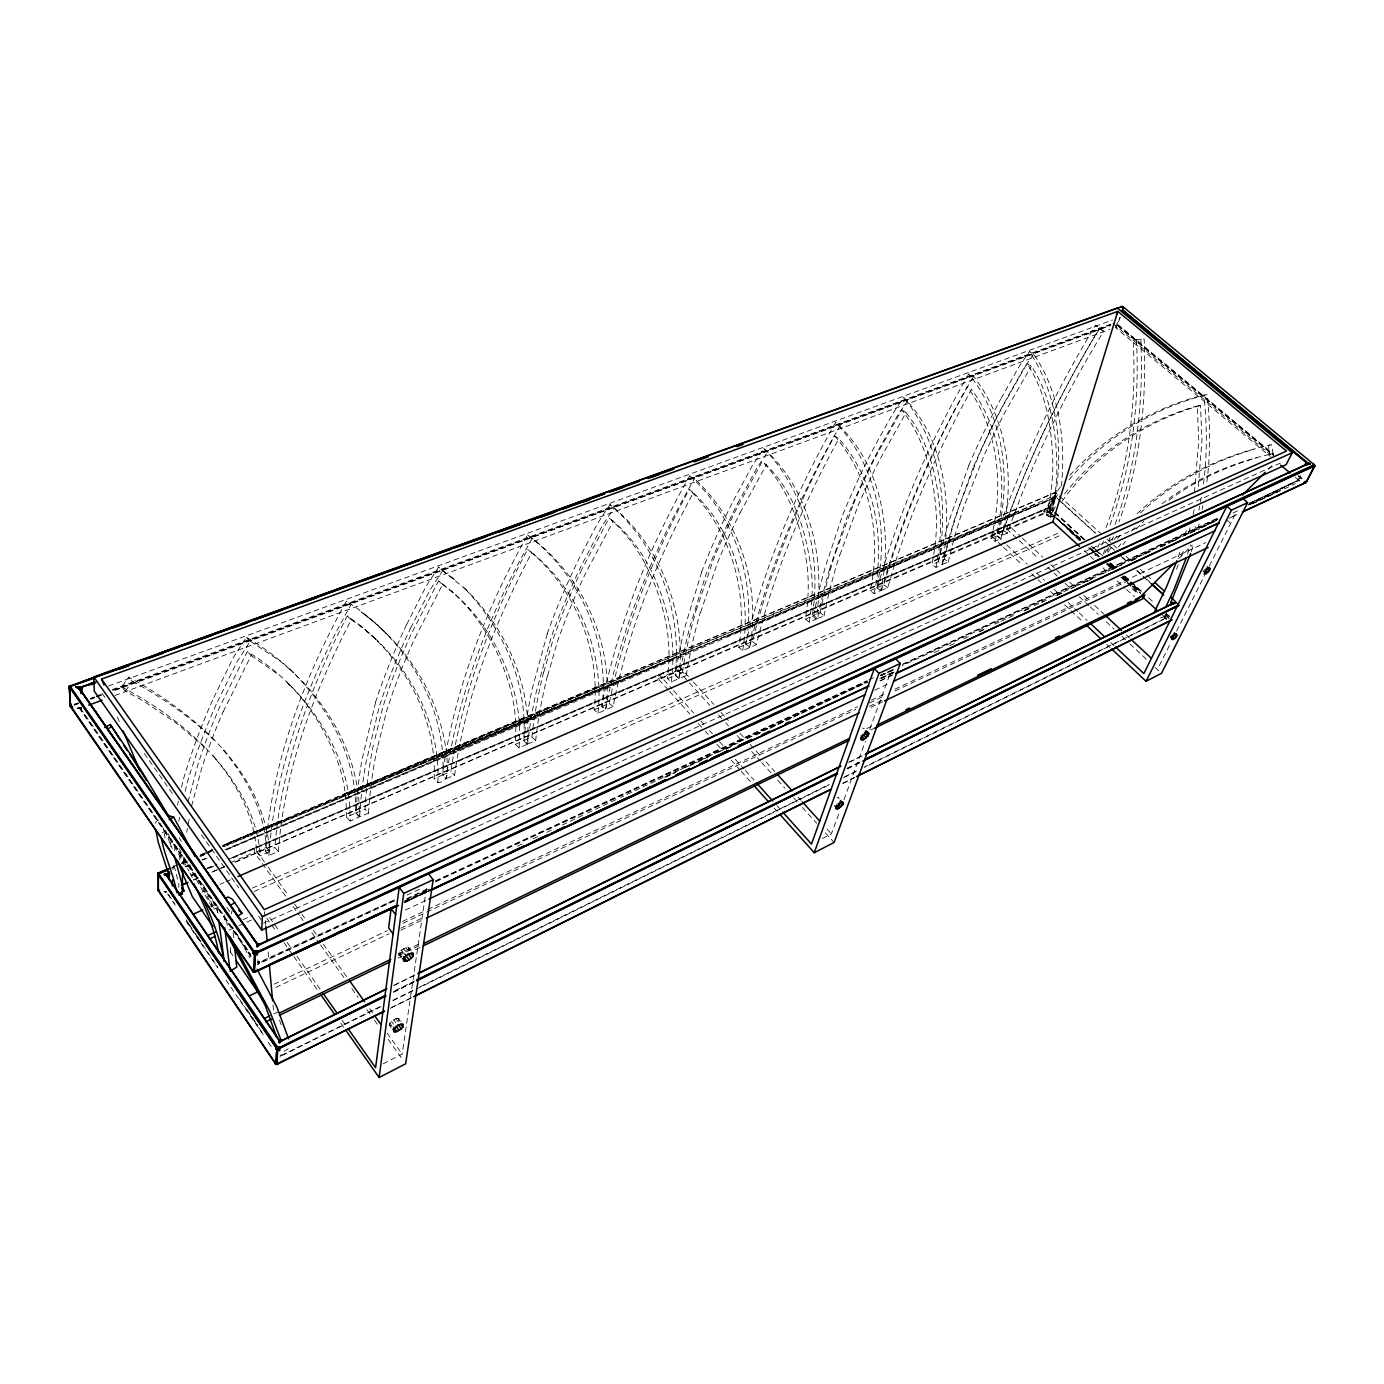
<?xml version="1.0" encoding="UTF-8"?>
<svg xmlns="http://www.w3.org/2000/svg" width="1384" height="1384" viewBox="0 0 1384 1384"><rect width="100%" height="100%" fill="white"/><g stroke="black" fill="none" stroke-linecap="round" stroke-linejoin="round"><path stroke-width="0.75" stroke-dasharray="5 3.75" d="M235.626 861.955L1049.003 510.817L1054.971 516.422M375.41 623.129L361.189 611.97C393.402 635.688 419.577 667.763 434.282 705.113C441.081 723.815 446.513 743.139 447.205 763.155C447.015 771.58 449.765 781.908 437.863 782.531L434.161 778.794C437.136 714.144 399.872 651.829 347.246 615.984C309.912 688.281 281.333 765.888 274.81 847.527L278.409 851.575L268.894 855.399L265.313 851.333C271.697 762.774 303.719 678.368 346.346 601.158C404.457 637.938 446.617 704.767 442.863 774.763L446.599 778.465L454.609 775.282C465.266 696.723 494.953 622.454 531.767 552.666L527.633 549.292C490.87 618.994 462.118 693.28 450.855 771.597L454.609 775.282M527.408 744.09L523.602 740.561C528.29 683.765 502.928 627.558 463.675 587.473C505.817 627.16 532.148 685.668 527.408 744.09L519.138 747.948L515.332 744.384L515.817 729.16A275.658 182.601 -40.3 0 0 509.641 686.153C497.617 644.909 473.882 606.14 438.486 580.986L411.169 634.114A485.092 284.758 -51.9 0 0 388.973 688.557L382.953 706.688L374.164 741.98M437.863 782.531C440.579 727.378 413.418 673.385 373.178 636.675M519.138 747.948L519.64 732.707A276.229 182.446 -40.4 0 0 513.533 689.682C502.582 651.414 481.373 615.88 450.561 590.328M1050.456 506.976C1049.902 510.782 1046.442 506.613 1049.574 506.544C1052.411 507.841 1047.307 510.212 1049.574 506.544C1058.483 490.697 1055.75 492.963 1055.023 493.327M285.571 896.088L254.31 852.406L254.518 848.132L267.025 865.588M1050.162 506.786C1043.882 515.436 1061.147 487.099 1054.141 493.344M394.475 899.859L257.701 962.953L258.237 957.244M81.327 708.4L77.296 708.176L81.448 708.625M547.199 633.82A474.401 264.673 -54.2 0 1 578.823 559.136L597.923 522.875L609.963 504.572C661.327 544.933 686.897 614.185 678.887 678.489L671.413 681.983L667.521 678.731L668.766 663.922A256.594 166.426 -45.4 0 0 665.704 621.883C657.59 582.802 639.823 544.379 609.116 517.962L582.266 568.616M1061.493 486.147C1065.663 440.942 1059.867 392.208 1033.64 354.01L1029.333 351.501L1018.607 367.383L1000.701 399.18M671.413 681.983L672.676 667.157A257.113 166.218 -45.5 0 0 669.683 625.118C661.31 584.429 642.487 543.998 609.116 517.962M678.887 678.489L674.994 675.236C682.727 612.558 658.334 545.642 609.963 504.572M1166.799 613.302L1164.653 617.61L1167.421 618.959L1164.498 618.596L1164.307 616.018L1164.809 618.769L864.879 767.168M594.151 709.802L609.254 703.297C624.132 628.198 653.04 556.87 689.111 489.573L693.332 492.669C657.175 560.036 627.506 631.312 613.112 706.653L597.974 713.21L594.151 709.802C601.037 649.736 574.447 587.283 527.633 549.292M597.974 713.21C604.687 653.369 578.858 590.293 531.767 552.666M839.033 799L838.496 797.288L837.216 797.443M1203.44 484.019C1207.419 454.54 1207.09 424.628 1203.838 395.097L1207.073 394.613C1210.325 424.092 1210.637 453.935 1206.658 483.362M268.894 855.399C275.018 766.511 307.577 681.707 351.017 604.618L346.346 601.158M278.409 851.575C284.187 769.694 313.805 692.069 351.225 619.703L347.246 615.984M1165.259 618.89L1164.307 616.018L1164.325 618.371M1164.913 616.797L1164.29 618.077M1194.427 492.341L1198.752 440.787L1197.246 405.979L1200.499 405.477L1201.987 440.216L1198.198 487.445M733.52 500.506L752.187 465.854L763.76 448.433C810.159 490.04 825.816 558.911 816.179 619.029L809.363 622.229L805.419 619.236L807.304 604.808A241.75 151.15 -49.5 0 0 806.786 563.772C801.699 526.56 788.863 488.863 762.307 461.391L735.959 509.779A444.887 235.626 -55.9 0 0 713.365 559.724L696.55 609.202M809.363 622.229L811.266 607.801A242.2 150.942 -49.6 0 0 810.834 566.748C805.263 528.359 792.617 487.376 762.307 461.391M805.419 619.236L812.218 616.036C821.871 557.06 806.024 491.839 763.76 448.433M257.614 964.925C261.749 960.617 257.078 961.292 258.773 963.281L394.007 900.551M383.178 1063.829L402.156 1054.089L426.687 886.521M1056.286 515.038L1050.577 517.737L1046.581 515.159L1052.29 512.478C1064.486 458.882 1060.542 398.142 1029.333 351.501M738.797 647.418L752.515 641.501C770.179 569.464 799.104 500.87 834.5 435.822L838.791 438.659C803.291 503.776 773.691 572.319 756.442 644.598L742.689 650.549L738.797 647.418C748.398 591.124 730.579 529.536 689.111 489.573M259.119 961.274L257.874 964.216L395.184 900.517M742.689 650.549C752.117 594.445 735.094 532.321 693.332 492.669M1164.826 617.022L1164.498 618.596L864.135 767.168M379.7 1006.825L280.416 1055.906L280.831 1054.591L280.052 1057.03M813.688 615.413A414.283 208.863 -57.4 0 1 825.435 566.592L842.389 515.817A438.659 219.606 -57.2 0 1 874.204 447.118L892.559 413.972L903.683 397.364C945.393 439.956 952.971 507.738 942.21 564.447L935.982 567.371L932.003 564.603L934.408 550.59A229.675 137.016 -52.7 0 0 936.034 510.54C933.335 474.971 924.529 438.209 901.745 409.889L875.968 456.184M935.982 567.371L938.421 553.341M1200.43 502.236L1201.52 496.181M188.207 824.224L189.366 818.134M1164.792 616.555L1166.781 618.994M177.567 805.09L178.328 801.146M178.882 821.075L179.643 817.148M840.434 425.165C800.108 494.607 768.137 569.118 749.523 647.331L745.595 644.235C764.297 566.281 795.938 492.012 835.642 422.518C881.262 462.792 893.493 532.805 880.674 590.57L874.134 593.632L870.207 590.743C881.746 537.528 871.003 477.428 834.5 435.822M1198.907 510.194L1199.703 506.284M874.134 593.632C885.5 540.573 875.57 480.023 838.791 438.659M1202.125 509.502L1202.921 505.592M870.207 590.743L876.712 587.698C889.497 530.556 876.816 465.664 835.642 422.518M1046.581 515.159L1049.401 501.527A219.71 124.422 -55 0 0 1052.791 462.464C1051.996 428.262 1046.408 392.572 1026.997 363.629L1001.774 408.02A414.11 196.563 -58.1 0 0 979.301 454.108L961.413 500.108M1050.577 517.737L1053.432 504.087A220.073 124.197 -54.9 0 0 1056.874 465.007C1056.182 430.805 1050.698 395.115 1031.288 366.137L1026.997 363.629M1164.584 616.295L1166.055 618.51M1193.129 514.554L1194.496 508.43M188.034 801.803L197.964 764.435A511.111 313.476 -48.8 0 1 219.485 707.466L247.286 651.604C289.152 676.707 322.195 716.012 339.858 761.511A301.435 199.071 -34.6 0 1 349.771 805.453L350.238 821.11L359.407 816.837C360.618 741.513 309.462 673.922 246.421 637.245L233.325 657.625L213.759 697.64M191.649 805.972L201.631 768.553A511.751 312.87 -48.8 0 1 223.239 711.497M224.796 914.928L224.035 922.557M377.936 745.768L386.776 710.442L392.9 692.277A485.646 284.152 -51.9 0 1 415.027 637.764M181.529 787.236L183.415 779.279A523.221 320.707 -48.9 0 1 213.69 697.64M165.942 892.265L164.125 891.486L166.045 892.438L164.125 891.486L166.495 891.313M185.145 791.406L187.048 783.431A523.74 320.067 -48.9 0 1 217.444 701.671M877.508 587.352C898.579 512.616 930.031 441.15 968.783 373.922L973.54 376.362C1008.953 421.514 1015.631 484.141 1001.03 538.462L995.044 541.282L991.082 538.601C1004.092 487.929 999.04 429.68 967.174 386.759C932.487 449.679 903.614 515.748 883.788 584.878L877.508 587.352L881.487 590.224L887.767 587.733C907.229 518.377 936.691 452.36 971.499 389.371L967.174 386.759M995.044 541.282C1007.881 490.732 1003.608 432.102 971.499 389.371M668.161 689.889L658.127 678.714L659.165 674.596L672.105 688.99M991.082 538.601L997.051 535.798C1011.306 481.511 1005.009 418.591 968.783 373.922M231.266 913.924L232.114 910.568M1194.184 531.525L1196.157 523.879M658.127 678.714L677.935 670.202L678.99 666.085L692.052 680.478M1197.887 528.878L1199.357 523.152M1185.067 535.366L1187.126 527.442M1188.804 532.65L1190.344 526.716M543.808 672.105L553.496 638.111L559.863 620.707A463.432 258.825 -54.2 0 1 582.18 568.616M547.718 675.565L557.458 641.536L563.842 624.115A463.917 258.237 -54.2 0 1 586.245 571.938L613.268 521.197M375.548 702.466L362.124 759.159A469.453 278.132 -52 0 0 356.017 812.858L359.65 816.75L368.75 813.083L365.065 809.225A458.312 271.697 -52 0 1 373.991 742.014M1048.691 506.561C1049.574 514.329 1052.428 490.42 1056.355 493.5M700.546 612.368L717.518 562.821A445.319 235.055 -55.9 0 1 740.042 512.807M829.414 569.551L846.506 518.706A438.936 219.018 -57.2 0 1 878.408 449.904M547.268 633.803L532.321 688.419A448.295 252.407 -54.4 0 0 523.896 740.423M881.487 590.224C902.506 515.229 934.235 443.537 973.54 376.362M1187.489 554.171L1190.517 544.812M1191.295 551.507L1193.735 544.05M835.936 551.784L853.461 504.105M839.984 554.707L857.578 506.976M1178.303 556.922L1180.258 551.074M1181.521 556.143L1184.133 548.341M701.671 572.076L685.547 624.738A430.216 229.433 -56.1 0 0 675.306 675.115L679.146 678.368L686.516 675.444L682.623 672.209L675.254 675.132M1106.041 527.615C1128.669 468.034 1136.731 403.626 1133.15 340.17L1144.136 338.89C1146.731 400.685 1140.433 463.502 1118.947 521.82M1109.951 525.072C1132.268 466.166 1139.707 402.467 1136.454 339.807L1133.15 340.17M1115.02 524.415C1136.956 465.422 1143.495 401.827 1140.831 339.253L1144.136 338.89M965.478 502.807L983.522 456.755A414.439 196.026 -58.1 0 1 1005.909 410.581L1031.288 366.137M1048.986 506.509L1049.055 508.949M1162.508 615.205L1167.11 619.046M822.356 838.514L831.386 833.877L839.517 811.733M843.946 799.658L865.346 741.27M869.775 729.195L891.175 670.808M997.639 532.805C1022.326 460.111 1055.802 390.79 1095.557 325.153L1103.723 331.278C1064.279 394.786 1032.066 462.585 1007.448 533.169L1001.618 535.452L997.639 532.805L1003.452 530.522C1027.776 459.938 1060.334 392.45 1099.432 328.873L1095.557 325.153M1176.538 569.274L1178.666 563.634M1001.618 535.452C1026.409 462.654 1060.196 393.35 1099.865 327.558M968.938 465.232L951.275 514.294A400.236 190.819 -58.3 0 0 938.421 561.593M973.073 467.896L955.341 517.01A400.858 190.404 -58.3 0 0 942.418 564.361L938.231 561.679L932.003 564.603M1001.981 545.85L991.013 535.539L992.553 531.612L1005.165 543.445M991.013 535.539L1006.601 528.844L1008.158 524.934L1020.752 536.663M1115.642 327.039L1119.985 317.23M1120.279 317.351L1115.954 327.939L1270.408 456.512M1060.473 501.216L1055.681 496.891L1049.28 512.167L1048.345 511.665L1054.937 497.704L1056.182 499.018L1055.542 495.541M1048.639 511.89L1049.591 512.236L1055.784 497.392M401.343 958.005L398.834 953.801L401.204 950.133L407.796 946.967L411.273 950.427M1108.636 541.023L1110.141 537.39M1111.906 540.296L1113.411 536.663M408.661 950.462L409.076 947.469M390.79 1026.253L389.215 1024.731L389.907 1023.105L395.841 1018.52L399.042 1018.52L401.135 1021.427M1097.841 547.389L1099.432 543.635M1101.906 544.777L1103.498 541.023M398.661 1021.271L399.042 1018.52M1103.065 554.171L1106.37 546.472M1107.148 551.489L1108.809 547.649M223.326 711.497L251.127 655.532L247.286 651.604M1116.559 327.333L1117.009 328.094M1299.836 481.026C1296.22 476.356 1298.538 483.293 1299.887 476.269M217.53 701.671L237.166 661.569L250.279 641.155L246.421 637.245M415.113 637.764L442.517 584.532L438.486 580.986M1116.871 327.524L1115.746 327.558M406.706 624.461L426.03 586.401L438.572 567.111L467.706 590.985M410.667 628.111L430.043 589.982L442.62 570.658L438.572 567.111M1159.308 665.652L1170.847 642.643M1176.625 631.121L1204.53 575.502M1209.356 565.918L1236.379 512.028M1054.435 493.292L1056.027 493.085L1054.141 492.963M1055.611 493.569L1054.521 492.773L223.793 845.019M582.993 562.475L602.075 526.128L614.133 507.79M740.111 512.807L766.546 464.349M737.689 503.551L756.408 468.83L767.999 451.392M1298.106 480.213L1300.856 474.971M878.494 449.921L896.832 416.705L907.99 400.08M155.164 823.411L156.305 821.352L161.841 818.203M527.581 534.985C579.567 574.118 609.946 641.294 602.023 706.151L605.863 709.525C614.34 642.903 581.851 573.789 527.581 534.985C485.749 609.375 454.09 690.166 442.361 774.988L434.161 778.794M532.304 538.134C489.936 612.506 457.55 693.488 446.098 778.69L442.361 774.988L450.855 771.597M689.716 475.785C649.044 547.701 617.229 624.997 601.607 706.324L605.465 709.698C620.966 628.077 653.162 550.486 694.491 478.674L689.716 475.785C736.115 517.062 756.719 583.494 745.941 644.079L749.851 647.193C761.027 586.557 740.025 520.592 694.491 478.674M1055.681 496.891L726.306 635.983L227.512 849.015M224.865 849.707L1038.017 503.171M223.966 846.731L675.513 657.521L222.392 845.918L599.445 686.827M901.745 409.889L906.018 412.605L880.155 458.969A428.902 214.278 -57.2 0 0 857.509 506.976M530.902 718.607L222.962 846.645M1104.778 553.064L1107.927 547.891M1108.03 552.303L1111.196 547.13M1060.317 486.891L1043.83 511.371L1049.28 516.699L1055.421 506.786M1043.83 511.371L1047.134 510.713L1058.622 493.154M1033.64 354.01L1022.897 369.909L1004.94 401.758A424.127 200.334 -58.1 0 0 972.987 467.896M1062.082 501.267C1095.298 454.627 1145.589 420.995 1200.499 405.477M204.901 747.533L177.014 723.572L143.59 701.117L125.269 691.083L121.584 686.914L128.729 677.157C194.936 713.227 263.323 771.286 269.828 851.471L260.175 855.935L256.594 851.852C254.587 815.799 236.214 782.738 213.015 755.889C238.048 783.482 258.081 818.013 260.175 855.935M125.269 691.083L132.449 681.326L128.729 677.157M1114.31 539.379L1116.853 535.971M1117.563 538.635L1120.123 535.245M1118.41 547.13L1120.919 543.808M1122.926 544.725L1125.417 541.421M1053.985 493.171L1055.542 492.825M1064.59 493.863C1098.014 451.495 1145.364 420.546 1197.246 405.979M1069.105 479.66C1104.674 437.811 1153.806 407.847 1207.073 394.613M1069.901 475.3C1105.418 436.202 1152.509 407.744 1203.838 395.097M1131.455 531.179L1135.987 526.612M1136.212 528.93L1143.772 521.318M1109.553 563.963L1112.788 566.731L1109.795 564.067M1178.632 558.703L1192.299 545.054M1268.28 469.28L1272.848 464.73M1137.146 513.706C1174.237 478.501 1221.778 455.423 1271.567 444.679L1273.159 453.606C1232.158 462.464 1192.558 479.539 1159.533 505.627M1140.399 513.014C1172.3 482.808 1211.951 461.46 1254.025 449.281M162.274 832.476L166.322 830.954M1048.761 511.89L1052.411 514.969M1168.909 500.178C1195.24 480.888 1225.203 466.962 1256.482 457.862M1054.227 498.084L725.752 636.934L1055.265 497.721M284.031 1051.408L290.83 1047.117M1164.653 617.61L1166.383 619.011M78.698 708.729L81.362 707.743L79.39 708.591M78.127 708.694L81.396 707.899M81.569 707.622L77.902 707.985M391.932 1007.275L411.273 997.674M842.752 783.309L854.361 777.548M390.184 1008.348L411.636 997.778M842.994 783.361L854.793 777.583M381.136 1006.549L280.104 1056.494M392.745 1000.805L414.024 990.269M415.961 989.301L828.116 785.368M843.6 777.704L857.146 771.009M393.264 1000.113L412.64 990.529M420.39 986.688L829.258 784.434M844.759 776.753L856.385 771.009M395.236 990.563L414.612 981.014M847.06 768.224L860.623 761.546M393.454 991.896L414.785 981.412M847.181 768.553L860.761 761.875M393.558 992.276L414.889 981.775M847.268 768.881L860.831 762.203M394.682 984.889L416.03 974.44M848.755 762.29L862.336 755.629M393.627 985.685L417.414 973.834M849.741 762.048L863.235 755.266M1293.158 482.514L1249.51 503.413M398.004 958.039L401.896 956.154M415.511 949.597L421.341 946.777M870.709 730.008L874.601 728.14M273.721 1013.953L277.613 1012.085M398.177 954.078L419.577 943.784M866.817 728.589L874.601 724.835M398.471 955.652L419.871 945.341M1249.96 503.049L1298.901 480.352L1248.818 504.33M1298.14 480.161L1249.389 503.43M405.425 901.209L428.815 890.12M726.981 748.744L734.783 745.042M756.218 734.887L762.065 732.101M769.85 728.417L867.301 682.208M880.933 675.738L894.583 669.268L881.124 675.548M406.55 898.752L429.922 887.68M517.529 846.195L523.36 843.427M533.099 838.825L538.947 836.057M546.732 832.372L552.562 829.604M562.302 825.002L585.657 813.93M587.612 813.014L618.648 798.395M407.173 899.098L428.625 888.926M664.631 777.133L682.191 768.812M684.128 767.895L721.185 750.336L620.568 797.478M404.439 901.036L429.784 889.03M665.669 777.22L675.409 772.601M689.059 766.13L708.556 756.892M718.296 752.273L737.793 743.035M747.533 738.416L867.682 681.828M274.084 984.162L387.312 930.688M402.934 923.318L855.814 709.438M869.481 702.986L883.148 696.533M894.86 690.997L1129.102 580.38M275.866 987.38L389.129 933.75M400.841 928.197L424.282 917.108M869.533 706.29L883.2 699.82M400.876 930.221L424.282 919.114M870.847 707.397L882.542 701.844M723.036 749.401L867.197 681.672M880.587 675.375L893.995 669.077L880.293 675.427M429.888 890.31L404.595 902.16M879.688 678.437L895.327 671.067M934.442 652.643L940.307 649.874M963.783 638.82L969.648 636.069M979.422 631.45L985.287 628.699M995.079 624.08L998.989 622.246M1000.943 621.329L1006.808 618.562M1008.763 617.645L1014.628 614.877M1024.402 610.275L1032.222 606.59M1034.177 605.673L1043.969 601.054M1055.698 595.535L1073.292 587.248M1075.247 586.314L1104.588 572.509M1112.407 568.824L1218.006 519.069L902.42 665.635M881.539 677.883L895.206 671.448M949.891 645.688L955.756 642.937M979.18 631.9L985.045 629.132M1024.108 610.742L1029.956 607.974M1041.685 602.455L1047.532 599.687M1057.307 595.103L1063.154 592.335M1070.974 588.65L1080.731 584.048M1082.686 583.131L1092.46 578.529M1102.218 573.928L1106.127 572.094M1108.082 571.177L1121.749 564.741M1131.506 560.139L1151.038 550.936M1160.795 546.334L1217.436 519.657M1248.679 504.935L1280.148 490.472L1248.87 505.195M881.418 678.246L895.102 671.811M1024.108 611.053L1029.956 608.285M1057.324 595.397L1063.189 592.646M1086.648 581.591L1092.512 578.841M1112.061 569.637L1121.819 565.035M1131.593 560.433L1137.458 557.666M1145.277 553.981L1151.142 551.213M1160.916 546.611L1166.781 543.86M1174.601 540.175L1180.466 537.407M1182.42 536.49L1196.105 530.055M1203.924 526.37L1217.591 519.917M881.21 678.592L894.894 672.157M1131.351 560.866L1137.216 558.115M1160.657 547.078L1170.431 542.476M1172.386 541.559L1178.251 538.808M1189.981 533.29L1199.738 528.688M1201.693 527.771L1215.377 521.336M1232.971 513.049L1238.836 510.298M1252.503 503.845L1295.493 483.622M402.329 921.484L425.788 910.413M427.743 909.496L857.751 706.705M871.436 700.252L885.12 693.799M894.894 689.18L1205.689 542.614M405.374 910.066L426.895 899.981M874.74 690.183L888.424 683.765M250.971 956.448L79.096 707.864L81.12 707.881L78.507 707.881M667.521 678.731L674.994 675.236M723.123 749.419L817.442 705.062M429.576 890.518L404.457 902.23M405.028 902.264L412.709 898.683L404.855 902.316M404.405 902.627L429.87 890.76M880.449 680.79L892.282 675.202M1229.165 518.273L1237.002 514.623M515.332 744.384L523.602 740.561M406.913 895.085L422.57 887.819M436.254 881.47L866.609 681.776M404.803 902.247L428.279 891.313M880.016 680.824L894.202 674.146M1232.642 516.457L1236.552 514.623M350.238 821.11L346.571 817.217L355.74 812.979C357.262 757.844 328.181 706.428 289.671 668.853M435.649 880.76L867.024 680.72M868.979 679.821L874.861 677.087M902.316 664.355L1218.006 517.979M435.164 881.452L866.367 681.447M903.596 664.182L1217.193 518.706M1248.783 504.849L1254.544 502.184M256.594 851.852L266.23 847.406C264.327 810.436 245.798 776.407 222.184 748.727L225.886 752.809M263.531 923.18L1280.425 463.052M229.121 930.083L237.01 926.536M238.982 925.654L244.899 922.99M246.871 922.107L254.76 918.561M242.996 919.685L252.84 915.256M210.8 906.399L216.734 903.787M252.32 888.096L1059.21 532.65M1067.133 529.172L1071.078 527.425L1069.417 531.318L1080.039 541.023M214.658 908.925L218.603 907.177M254.137 891.486L1061.528 534.812M182.55 863.097L190.162 859.758M202.168 892.126L206.13 890.396M220.004 884.359L223.983 882.629M225.955 881.764L231.907 879.186M230.194 862.786L254.31 852.406M193.241 880.068L199.192 877.491M213.084 871.522L225.004 866.384M234.934 862.111L1048.916 511.682M193.968 879.895L199.919 877.335M211.821 872.214L223.724 867.076M191.096 875.103L195.058 873.39M206.96 868.287L216.89 864.031M232.754 857.232L1048.259 507.565L1053.449 510.938M191.2 875.466L195.179 873.771M207.081 868.65L216.994 864.394M228.481 859.291L1048.311 507.841L1053.016 511.371M191.355 875.847L195.334 874.134M209.226 868.183L217.15 864.775M233.031 857.959L1049.141 508.066M173.398 866.522L187.567 860.45M200.507 854.949L212.825 849.88M222.668 845.676L279.741 821.317L227.599 843.392M181.633 863.391L187.532 860.865M200.957 855.053L204.832 853.409M206.77 852.579L212.582 850.087M81.12 707.881L77.66 708.522M200.94 854.741L212.375 849.88M228.066 843.479L726.306 635.983M1015.769 512.772L344.616 793.949L1055.023 492.704M185.196 866.592L189.158 864.896M185.837 866.765L189.798 865.069M201.718 860L205.68 858.305M186.581 866.868L190.56 865.173M202.479 860.104L210.42 856.713M226.319 849.949L1049.851 499.883M281.298 1054.729L280.156 1055.525M344.616 793.949L1051.183 497.323M433.192 759.695L610.967 684.821L224.07 845.659M610.811 685.063L675.184 658.092M200.126 855.606L204.123 853.945M206.112 853.115L212.098 850.641M169.315 868.944L175.284 866.471M183.224 863.166L187.203 861.505M201.113 855.727L205.091 854.066M207.081 853.253L213.032 850.762M200.057 856.679L204.036 855.035M527.667 743.986L535.833 740.717L532.027 737.188L523.861 740.44L527.667 743.986A449.073 251.975 -54.4 0 1 536.265 691.896L551.23 637.228A474.764 264.033 -54.2 0 1 582.906 562.458M355.965 812.875L365.065 809.225M265.313 851.333L274.81 847.527M817.581 618.423L824.259 615.776L820.297 612.801L813.619 615.43L817.581 618.423A414.94 208.448 -57.4 0 1 829.483 569.533M259.656 961.465L257.96 961.88M259.465 961.984L257.857 962.382M942.348 564.378L948.438 561.99L944.442 559.24L938.369 561.627C949.147 505.61 940.238 442.62 903.683 397.364M74.2 704.785L78.248 703.297M90.41 698.833L94.475 697.346M96.499 696.619L104.613 693.644M114.751 689.924L1110.418 325.223M74.373 705.2L78.421 703.712M90.583 699.266L94.648 697.778M96.672 697.034L104.786 694.059M114.924 690.339L1110.522 325.517M114.976 695.477L1109.743 329.427M108.523 686.032L1112.459 320.067M112.173 689.63L1110.868 324.167M74.044 704.369L78.109 702.882M90.271 698.418L94.337 696.931M96.361 696.187L102.451 693.972M112.588 690.253L1110.349 324.911M1048.242 507.271L1050.456 507.79M1048.57 508.412L1049.608 508.655M1048.293 506.959L1050.612 507.513M1160.225 617.921L1163.442 617.022M1097.91 554.154L1094.658 554.898L1097.616 557.423M1049.28 516.699L1052.567 516.042M1273.159 453.606L1269.993 454.212L1268.401 445.267L1271.567 444.679M862.37 728.053L864.325 728.607M1049.591 512.236L1051.477 513.308L1049.003 511.18M166.288 891.417L164.125 891.486L165.994 891.659M80.134 708.158L81.327 708.158M80.964 708.124L79.874 708.106L250.954 955.566M175.249 905.205L166.789 892.732L167.689 892.645M165.907 891.798L164.125 891.486M399.163 955.046L400.46 955.531M1055.144 492.756L1056.234 493.396M1049.418 507.824L1053.224 511.146M1165.657 618.077L1164.307 616.018M1165.778 618.942L1164.93 617.333M121.584 686.914C157.153 705.529 190.265 729.576 216.7 759.989M1099.432 328.873L1103.723 331.278M132.449 681.326C161.841 697.467 190.006 716.289 213.897 739.99M250.279 641.155L280.554 661.362L293.529 672.728M1048.968 511.457L1050.162 512.218M251.127 655.532L278.738 674.838M1003.452 530.522L1007.448 533.169M997.051 535.798L1001.03 538.462M351.225 619.703L365.29 629.512L377.071 640.394L360.705 626.018L365.29 629.512M883.788 584.878L887.767 587.733M876.712 587.698L880.674 590.57M812.218 616.036L816.179 619.029M442.62 570.658L455.63 580.484L451.582 576.955M442.517 584.532L454.592 593.857M752.515 641.501L756.442 644.598M1167.369 614.444L1169.774 616.33M1117.424 324.202L1272.917 453.641M1118.186 325.327L1273.903 454.99M1298.746 475.681L1302.05 478.432M1117.961 325.569L1273.661 455.232M1298.521 475.923L1301.825 478.691M1117.736 325.776L1273.418 455.457M1298.261 476.148L1301.583 478.916M1112.909 323.423L1270.46 454.748M1295.199 477.169L1299.334 480.732M1226.155 519.536L1230.653 523.429M1056.58 517.806L1082.253 540.192M1056.892 518.464L1081.233 539.691M1108.844 563.738L1113.705 567.976M1123.445 576.471L1132.873 584.515M1056.546 518.36L1080.368 539.31M1090.021 547.718L1094.848 551.939M1109.328 564.551L1114.155 568.772M1122.216 575.779L1128.652 581.384M1135.088 587.006L1141.523 592.611M1059.435 521.076L1080.627 539.933M1090.402 548.445L1095.28 552.7M1108.307 564.067L1114.829 569.741M1122.978 576.851L1127.856 581.107M1134.378 586.781L1139.257 591.037M1089.467 548.029L1094.312 552.251M1095.92 553.669L1099.156 556.472M1107.235 563.53L1113.705 569.153M1123.41 577.612L1131.489 584.654M1133.098 586.072L1139.568 591.712M1095.938 554.067L1099.138 556.852M1107.148 563.824L1113.549 569.412M1123.151 577.785L1131.143 584.757M1132.752 586.159L1140.745 593.13M1113.082 569.412L1106.629 563.772L1112.667 569.187M1122.77 577.855L1130.849 584.896M1132.458 586.297L1140.537 593.338M1131.212 585.605L1121.697 577.249M1132.839 587.024L1139.343 592.698M1165.363 615.396L1170.241 619.651M609.254 703.297L613.112 706.653M1134.361 585.83L1140.295 591.054M1123.739 576.436L1128.323 580.709M1166.037 613.544L1169.221 616.364M1165.345 614.254L1171.677 619.894M1109.778 564.101L1112.753 566.748M1049.937 512.253L1054.608 516.422L1050.3 512.253M1053.535 516.007L1078.396 538.376M1092.685 551.264L1098.896 556.835M1134.188 586.003L1140.053 591.297M1059.366 496.008L1100.799 533.497M1107.062 539.206L1116.75 548.012M1126.126 556.472L1131.057 560.97M1140.433 569.429L1145.364 573.91M1146.8 575.19L1151.713 579.671M1062.064 502.669L1095.574 533.013M1105.159 541.68L1114.726 550.348M1122.701 557.579L1127.493 561.921M1137.06 570.589L1145.035 577.82M1146.644 579.256L1149.827 582.145M1058.95 500.264L1095.471 533.342M1108.169 544.846L1114.518 550.59M1120.867 556.351L1127.216 562.094M1136.748 570.727L1141.506 575.052M1143.098 576.488L1151.038 583.667M1067.6 528.567L1078.153 538.168M1055.023 512.374L1085.16 539.864M1093.101 547.095L1102.616 555.78M1110.539 563.011L1115.296 567.353M1124.811 576.038L1142.25 591.954M1148.599 597.75L1154.948 603.528M1054.816 512.582L1084.814 539.968M1095.886 550.053L1102.2 555.832M1110.089 563.029L1114.829 567.353M1124.31 576.004L1141.731 591.902M1054.608 512.807L1084.71 540.296M1091.059 546.074L1094.225 548.964M1095.817 550.417L1100.574 554.759M1110.072 563.426L1114.829 567.769M1124.344 576.453L1129.102 580.796M1135.434 586.574L1141.765 592.352M1080.593 540.348L1057.203 518.948M1088.585 547.718L1098.827 557.043M1106.698 564.222L1112.303 569.395M1120.85 577.163L1139.17 593.961M1132.025 588.563L1138.323 594.324M1084.208 550.711L1088.931 555.019M1090.488 556.454L1093.637 559.344M1103.048 567.959L1106.197 570.848M1117.182 580.917L1125.036 588.113M1126.611 589.549L1134.465 596.746M1068.033 528.93L1057.359 519.035M1022.326 538.116L1042.792 557.181M1050.664 564.516L1060.109 573.305M1069.555 582.093L1074.278 586.505M1083.724 595.293L1088.447 599.687M1094.744 605.552L1104.19 614.34M1126.247 634.875L1129.396 637.799M1006.601 528.844L1038.208 558.323M1047.688 567.181L1052.428 571.592M1054.003 573.08L1057.168 576.021M1065.074 583.391L1069.815 587.819M1079.295 596.66L1088.775 605.5M1090.367 606.988L1098.256 614.358M1106.162 621.727L1114.068 629.097M1121.974 636.467L1128.289 642.366M1129.88 643.837L1147.267 660.047M1155.156 667.434L1161.487 673.316M1006.739 544.933L1027.222 564.153M1036.685 573.028L1044.557 580.415M1054.02 589.29L1058.743 593.719M1068.206 602.594L1077.669 611.468M1079.243 612.956L1087.115 620.343M1110.764 642.522L1113.912 645.48M1003.538 547.32L1022.344 564.983M1031.737 573.824L1041.131 582.647M1050.525 591.487L1053.656 594.428M1064.625 604.739L1083.412 622.402M1106.906 644.494L1110.037 647.435M379.06 626.744L387.849 635.031M1047.134 510.713L1051.217 514.71M290.311 685.72L286.436 681.845C308.597 702.934 324.6 729.489 336.104 757.636M355.74 812.979L359.407 816.837M693.505 682.07L713.833 704.439M721.081 712.431L728.347 720.424M739.956 733.209L744.298 738.001M750.111 744.402L760.266 755.577M766.079 761.978L774.781 771.563M798.014 797.132L800.921 800.333M827.044 829.085L831.386 833.877M677.935 670.202L688.056 681.378M689.491 682.969L709.732 705.286M718.417 714.871L724.195 721.237M725.649 722.846L728.538 726.029M737.222 735.596L741.547 740.388M751.668 751.547L760.352 761.113M761.788 762.705L771.926 773.881M777.704 780.247L784.936 788.223M793.603 797.807L800.834 805.782M802.288 807.374L816.75 823.324M825.418 832.891L834.102 842.458M673.541 690.581L693.661 712.968M700.84 720.96L703.712 724.161M709.456 730.562L712.345 733.762M719.524 741.755L726.704 749.747M735.337 759.332L743.952 768.933M745.388 770.525L754.021 780.126M777.012 805.713L779.884 808.913M669.596 691.481L689.647 713.833M698.228 723.417L703.972 729.801M705.39 731.392L708.262 734.593M716.86 744.159L721.151 748.952M731.167 760.127L739.765 769.712M741.201 771.303L751.218 782.479M774.14 808.014L777.012 811.214M266.23 847.406L269.828 851.471M906.018 412.605C928.802 440.942 937.539 477.705 940.082 513.291A230.09 136.808 -52.7 0 1 938.439 553.341M407.796 946.967L409.993 949.926M405.772 947.313L407.969 950.272M403.419 948.438L405.616 951.414M401.204 950.133L403.401 953.109M399.561 952.036L401.758 955.012M398.834 953.801L401.031 956.759M397.796 1018.122L399.889 1021.029M395.841 1018.52L397.952 1021.427M393.592 1019.662L395.686 1022.568M391.464 1021.288L393.558 1024.195M389.907 1023.105L392.001 1026.011M389.215 1024.731L391.291 1027.655M268.271 867.336L288.287 895.258M294.55 903.977L300.795 912.713M302.058 914.461L304.549 917.955M313.32 930.169L318.32 937.141M323.32 944.13L347.09 977.294M369.615 1008.711L373.369 1013.953M387.139 1033.156L402.156 1054.089M293.079 906.572L299.325 915.308M300.587 917.056L303.079 920.55M311.832 932.781L319.341 943.265M320.586 945.013L344.357 978.211M351.847 988.695L358.11 997.414M366.864 1009.645L373.109 1018.382M374.372 1020.129L379.372 1027.118M388.125 1039.349L403.125 1060.317M269.62 917.592L279.585 931.709M287.076 942.314L292.059 949.372M297.041 956.448L320.742 990.01M341.935 1020.025L345.671 1025.336M266.645 917.938L276.541 931.968M283.945 942.487L292.612 954.77M293.84 956.517L318.562 991.584M340.81 1023.157L344.512 1028.416M102.035 693.332L107.001 700.408M144.265 753.45L172.844 794.122M201.424 834.777L238.688 887.819M258.566 916.121L262.285 921.415M226.959 907.35L231.889 914.443M80.272 708.089L250.919 954.752M230.073 951.586L233.74 956.915M189.435 924.685L194.279 931.813M195.49 933.594L199.123 938.94M247.373 1010.026L257.943 1025.596M186.027 919.703L190.871 926.83M198.12 937.522L202.964 944.649M168.606 894.687L174.626 903.544M187.843 923.007L217.876 967.26M239.501 999.127L263.531 1034.54M186.131 921.225L217.547 967.537M226.007 980.01L263.479 1035.215M268.306 1042.342L273.132 1049.453M236.18 932.833L249.829 957.763M211.804 906.952L182.186 854.239M213.655 908.146L190.386 866.315M179.141 848.617L181.166 852.406M175.37 845.209L188.951 870.968M170.197 838.185L184.401 865.121M179.315 837.787L181.269 841.489M244.864 945.48L250.435 956.292M189.937 872.889L192.895 878.632M203.465 884.947L214.26 909.115M212.634 900.534L218.551 914.201M117.346 716.964L119.837 722.95M164.782 830.625L172.273 848.582M279.499 1020.043L281.99 1027.084M174.159 865.952L178.086 881.193M165.111 837.908L163.26 828.116M168.537 833.687L171.114 846.697A494.953 306.66 -48.8 0 1 171.806 840.296M226.474 920.55L227.46 926.38M233.896 937.574L232.252 926.847M264.465 911.727L265.832 926.571M268.167 952.019L268.946 960.496M273.029 1005.026L273.807 1013.503M230.298 947.4L230.678 953.109M346.571 817.217L346.069 801.578A300.778 199.21 -34.5 0 0 336.122 757.619M217.547 907.973L217.617 912.506M183.224 864.221A484.123 299.134 -48.8 0 1 183.553 859.879M186.754 832.32A484.123 299.134 -48.8 0 1 187.376 828.307M178.83 887.525A483.189 299.498 -48.8 0 1 178.83 883.355M179.73 859.983A483.189 299.498 -48.8 0 1 180.058 855.641M173 869.654A495.904 306.262 -48.8 0 1 173.277 865.519M174.609 850.883A495.904 306.262 -48.8 0 1 175.093 846.645M368.577 813.169A459.125 271.333 -52 0 1 377.728 745.838M359.684 816.716A470.301 277.717 -52 0 1 365.93 762.965L379.372 706.221A497.012 290.605 -51.9 0 1 410.581 628.094M375.479 702.466A496.579 291.263 -51.9 0 1 406.637 624.461M535.643 740.803A438.399 246.248 -54.3 0 1 547.51 675.617M531.871 737.257A437.655 246.612 -54.4 0 1 543.635 672.157M686.326 675.53A420.701 223.862 -56.1 0 1 700.321 612.42M682.468 672.278A420.009 224.225 -56.1 0 1 696.377 609.237M679.198 678.35A430.926 229 -56.1 0 1 689.578 627.921L705.719 575.225A455.734 240.297 -55.9 0 1 737.603 503.534M701.601 572.094A455.423 240.92 -55.9 0 1 733.451 500.506M853.374 504.122A428.538 214.831 -57.2 0 1 875.882 456.166M824.051 615.88A405.097 203.794 -57.4 0 1 839.759 554.759M820.124 612.887A404.474 204.157 -57.4 0 1 835.746 551.835M948.213 562.094A391.343 186.2 -58.3 0 1 965.254 502.859M944.269 559.309A390.755 186.546 -58.3 0 1 961.223 500.16M968.869 465.232A423.885 200.888 -58.1 0 1 1000.632 399.163"/><path stroke-width="1.5" d="M275.883 1048.588L279.291 1049.66L278.132 1046.512L275.831 1048.916L279.291 1049.66L277.613 1046.788M257.061 943.767L260.625 944.165L258.272 944.528L257.061 946.916L258.22 945.445L256.697 943.3L258.133 944.753L256.801 946.431M256.438 954.545L255.729 950.687L253.099 953.438L257.061 954.303L255.729 950.687L253.48 953.905M1120.884 307.058L1123.376 307.386L1121.715 306.573L158.849 653.525M384.544 1011.237L276.091 1064.348L274.897 1062.86L278.34 1063.604L277.077 1064.469L275.381 1063.552L158.157 890.569L158.589 872.923M255.85 954.701L255.729 950.687L253.877 954.268M1314.592 466.391C1314.281 464.418 1314.454 466.875 1314.783 466.01M71.172 685.858L69.581 686.222L69.615 688.557L69.2 686.602L253.514 952.313L255.867 953.386L1314.316 466.079L1313.364 464.522L1314.748 465.439M253.237 972.018L252.269 970.288L253.912 972.295L255.729 950.687L254.362 954.112L253.445 972.087L255.556 971.724M257.355 954.908L257.58 950.704M261.68 930.1L262.406 916.537L93.766 676.914L1117.355 308.026L1292.275 452.724L1286.151 464.661L261.68 930.1L94.32 691.204L93.766 676.914M257.251 945.22C263.375 942.833 256.905 945.428 257.683 945.013L1308.451 463.536L1305.752 465.093L1305.527 463.381L1310.302 463.778L1305.527 463.381L1309.005 463.415L256.749 945.981M279.274 1050.594L279.551 1046.598M279.689 1050.733L279.966 1046.736M260.019 944.407L257.908 944.372M279.412 1041.495C285.415 1038.606 276.212 1042.913 280.07 1042.463C278.928 1038.709 280.969 1040.509 279.032 1042.636M843.323 803.654L842.804 801.942L839.828 802.945L835.659 808.619L837.614 809L842.458 805.194L843.323 803.654L840.469 800.558M868.823 733.33L866.851 732.793L863.339 735.025L860.779 739.61L862.751 740.146L867.751 736.236L868.823 733.33L866.574 730.977M158.572 889.497L158.278 890.76L159.541 890.448M253.912 972.295L397.018 905.949L391.118 908.631L388.644 927.937L393.073 933.906M1171.21 603.51L1174.324 603.13L1170.829 604.704L1171.262 602.472L1175.068 603.476L1171.002 603.251M428.538 873.788L433.14 879.792L405.633 1063.812L379.112 1077.513L403.747 893.389L399.18 887.317L375.583 1067.721L348.163 1028.866M277.302 1063.967C276.35 1064.971 275.606 1064.14 275.381 1063.552M277.803 1063.829L275.572 1063.604M276.16 1049.332L278.426 1046.961M276.506 1049.66L278.668 1047.394M278.236 1050.024L279.257 1048.968M159.454 873.148L158.018 873.477L158.035 875.553L157.724 873.408L167.983 868.806M386.395 989.041L279.118 1041.841L282.336 1040.405L279.447 1040.214M1171.279 604.289L1170.95 602.663M165.163 873.996L168.485 877.854L169.523 875.293L164.073 874.1L166.253 874.584L168.485 877.854L167.516 875.432L169.038 875.536M159.35 890.967C157.153 890.275 158.07 886.521 158.278 890.673M1314.471 466.616L1313.987 464.384M70.325 685.824L69.2 686.602L70.515 706.74L253.843 972.104L254.431 971.36M1242.434 511.89L1305.925 482.462L1314.592 466.598M70.549 706.446L71.57 707.535L72.297 706.463M81.898 688.799L76.276 686.948L80.826 690.356L76.276 686.948L80.22 688.488L81.189 691.17L80.151 689.094L76.276 686.948C82.21 686.377 82.884 688.35 81.31 693.315M70.273 700.494C69.165 703.902 73.127 710.355 70.273 704.958L69.304 686.222L506.907 528.688M70.74 706.982L71.397 704.906M72.401 707.12L70.619 706.342L71.259 704.093M71.397 706.618L72.435 707.293M237.858 876.591L1052.809 521.924L1117.822 311.365L1286.514 451.097L264.275 909.617L101.534 679.077L1117.822 311.365L1116.404 314.808M1177.005 635.394L1176.192 633.612C1168.044 637.124 1172.127 644.027 1177.005 635.394L1174.186 632.817M1210.187 569.412L1209.443 567.423L1206.623 569.256L1204.115 574.222L1206.329 573.616L1210.187 569.412L1207.246 566.817M1190.69 553.375L1170.483 603.268M1306.531 480.819L1305.735 482.583L1242.676 511.924M255.729 950.687L254.414 972.295L398.523 905.361M779.867 814.398L814.242 852.717L878.961 673.351L900.292 663.472L895.604 658.715M257.787 944.891C261.49 943.94 256.611 944.13 257.597 946.604M900.292 663.472L834.102 842.458L814.242 852.717M1186.261 557.908L1174.03 589.48L1165.518 607.576M1176.884 560.676L1166.816 586.211L1154.083 612.662M158.381 888.805L158.053 889.826M1304.074 482.203L1306.427 481.926L1314.506 465.629M281.298 1040.768L281.765 1040.509M413.038 956.379L413.47 953.386L412.19 952.884L407.813 954.372L403.955 957.987L403.54 960.98L406.861 961.101L411.411 958.282L413.038 956.379L410.858 953.42M402.83 1027.066L403.228 1024.316L401.983 1023.918L397.779 1025.475L394.094 1028.918L393.696 1031.668L396.914 1031.634L401.273 1028.866L402.83 1027.066L400.755 1024.16M1121.023 307.283L1123.22 306.937L1314.108 464.591M1121.646 307.248C1125.175 306.66 1120.625 307.75 1122.043 306.504M1121.957 307.3L1123.064 306.902M1111.611 648.906L1146.056 681.291L1231.449 510.142L1247.641 502.651L1243.057 498.742M1247.641 502.651L1161.487 673.316L1146.056 681.291M1121.715 311.435L1122.649 309.134M1307.863 463.882L1122.943 310.985L1123.358 312.697L1122.839 310.483L1308.503 463.951M1306.012 464.955L1309.956 463.899M166.253 874.584L280.26 1041.685L279.222 1040.059M1171.383 603.978L1171.262 602.472M1314.298 466.408L1314.316 464.678L255.85 952.382L254.172 951.621L69.944 685.962M1171.348 603.753L1173.874 603.113L865.26 754.436M866.211 753.726L1173.372 603.199M1304.403 482.462L1306.513 481.355M1306.34 481.13L1306.271 482.203L1305.7 481.459M257.978 946.258L259.31 944.338M70.342 705.356L70.809 704.352M1171.677 602.369L1170.829 604.704L1172.161 602.386M1305.839 463.657L1306.185 464.782M279.793 1041.304C283.409 1039.903 278.686 1040.751 279.741 1042.792M1306.063 463.917L1309.489 463.432M1306.219 464.176L1309.558 463.951M1305.96 482.082L1304.731 482.635M1170.829 604.704L1173.442 602.715M1306.288 464.401L1309.056 463.986L1122.753 309.999M1174.722 603.251L1171.331 604.237L1172.75 602.49M1174.064 563.253L1137.596 599.618L876.972 725.164M1242.451 495.039L1265.253 472.307M257.683 945.013L258.583 944.545L258.185 945.877L79.096 688.471L94.216 682.001M1306.271 464.591L1307.759 463.778M280.07 1042.463L281.194 1040.612M158.33 888.476L157.914 889.895M229.986 971.257L236.716 967.174L234.588 946.483M226.422 897.974L228.152 896.936L232.339 899.237L242.096 913.371L237.442 916.139M230.073 905.499L234.744 902.714M77.712 686.966L81.137 689.353M178.969 893.908L183.951 891.002L174.038 855.226M168.485 875.363L168.26 877.456M169.09 819.778L173.675 817.166L194.971 856.385M158.485 890.708L157.914 873.131M104.648 727.534L110.253 724.489L111.862 726.687L140.441 769.158L169.332 817.217M108.09 728.728L111.862 726.687M278.98 1042.221L386.915 988.695M279.706 1063.033L384.198 1011.133M415.148 995.753L829.206 790.039M858.236 775.628L1169.739 620.862M413.574 996.826L831.559 789.122M856.54 776.632L1172.161 619.876M385.53 995.338L278.426 1048.051L276.938 1049.608L275.329 1063.777L276.783 1064.244L277.769 1050.075L278.859 1048.778L385.807 996.099M416.567 980.062L837.355 772.981M864.498 759.626L1178.649 605.033M385.686 995.719L279.049 1048.224C273.271 1050.093 279.793 1065.853 275.675 1063.552L158.762 890.673M416.722 980.443L837.493 773.327M864.637 759.972L1178.77 605.344M416.826 980.824L837.579 773.656M862.786 761.252L1178.822 605.638M417.968 973.488L840.988 766.096M418.85 973.315L839.967 766.667M265.728 1021.842L271.558 1019.022M279.343 1015.285L390.219 961.794M423.296 945.843L849.309 740.336M874.601 728.14L1143.063 598.649L1144.897 594.791L1135.174 599.462M263.998 1018.641L269.845 1015.839M905.707 709.871L909.599 708.002M977.658 675.254L991.273 668.697M1055.438 637.834L1059.331 635.948M1127.389 603.199L1131.282 601.331M279.827 1012.811L390.703 959.406M423.763 943.473L849.741 738.278M268.6 964.821L395.686 905.828M295.259 952.78L306.971 947.227M310.864 945.393L324.513 938.923M334.253 934.304L342.056 930.602M357.643 923.214L361.553 921.363M248.705 996.151L258.479 991.532M426.237 918.197L859.153 712.95M884.497 700.927L1208.215 547.441M431.843 889.376L506.163 854.378M510.073 852.544L523.758 846.091M533.532 841.489L547.234 835.036M557.008 830.435L564.828 826.75M580.467 819.38L584.377 817.529M433.417 888.736L524.155 846.247M528.065 844.413L547.597 835.209M551.507 833.358L565.174 826.923M574.931 822.321L627.661 797.478M637.436 792.894L651.103 786.441M660.86 781.839L664.77 780.005M590.189 815.418L666.413 779.503M676.188 774.902L689.872 768.466M699.647 763.864L707.466 760.179M723.105 752.809L727.015 750.976M699.491 764.124L707.259 760.491M711.151 758.657L728.641 750.439L711.134 758.657M751.962 739.471L738.364 745.855L751.944 739.471M762.013 734.696L769.833 731.011M785.472 723.659L789.382 721.825M648.733 787.946L494.867 860.052M652.712 786.112L666.309 779.694M676.101 775.126L689.716 768.708M428.85 899.064L864.948 694.751M894.289 681.014L1215.014 530.764M397.364 905.845L296.124 953.022M430.32 890.466L868.789 686.153M896.123 673.472L1219.373 522.841M430.234 890.396L868.771 685.997M895.656 673.541L1218.958 522.841M345.014 929.858L396.914 905.741M403.747 893.389L433.14 879.792M70.169 705.286L253.549 972.174L396.603 905.863M1314.264 465.751L255.867 952.901L253.791 951.95L69.304 686.222M209.416 938.957L215.333 936.293M262.406 916.537L1292.275 452.724M207.513 935.584L215.402 932.055M192.999 914.236L202.894 909.876M1170.777 596.954L1178.476 604.739M181.321 885.189L187.273 882.629M182.065 885.016L188.016 882.456M278.115 1064.123L274.897 1062.86M157.724 873.408L168.623 868.962M281.575 1040.526L280.243 1042.083L165.699 874.204L167.395 875.864L167.897 876.678L164.402 874.48M169.315 873.339L165.353 875.034L168.191 876.401M169.955 873.512L165.976 875.207L168.364 876.089M82.037 687.831L80.601 688.869L80.947 690.754M82.348 688.177L80.808 689.993L76.276 686.948L81.466 689.059M78.957 687.035L78.404 688.159M277.769 1064.002L275.485 1063.829M160.198 873.269L168.173 869.948M179.055 895.154L182.463 893.787M257.009 953.489L253.289 952.676M257.061 953.905L253.151 953.057M256.334 951.673L254.604 951.292M1121.248 306.66L1123.376 307.179M451.219 549.171L81.31 682.174L128.089 665.6M88.645 705.165L102.122 700.217M95.081 682.174L80.462 687.502L79.753 688.955L258.22 945.445L257.337 943.905M95.79 682.399C94.06 686.049 76.898 684.077 81.102 690.737M569.654 506.267L508.949 527.961L604.635 493.828M573.703 504.831L604.064 493.984M612.766 490.922L639.235 481.494M651.449 477.134L673.835 469.159M694.197 461.893L708.452 456.807M736.945 446.651L743.052 444.472M554.413 511.907L306.781 600.293M563.444 508.914L589.03 499.572M609.393 492.306L623.665 487.237M648.093 478.518L658.282 474.885M455.284 547.718L485.801 536.854M498.015 532.494L520.384 524.519M540.729 517.287L554.967 512.201M583.46 502.063L589.549 499.883M159.316 653.508L246.906 622.523M255.054 619.651L281.54 610.275M301.902 603.078L316.175 598.026M110.755 671.223L177.93 647.452M186.079 644.563L212.53 635.204M232.893 627.99L247.148 622.956M148.434 658.403L162.672 653.369M72.003 685.997L94.32 678.091M118.643 669.475L128.781 665.877M1309.921 463.553L1306.288 463.536M280.935 1040.699L279.568 1040.387M164.817 874.792L167.153 875.639L166.461 874.878M1122.268 306.556L1123.203 307.04M1121.767 306.504L1123.203 307.975L1122.095 306.642M277.146 1047.065L279.291 1049.66L276.004 1048.276M158.347 873.235L279.291 1049.66L276.195 1047.965L157.655 873.771M275.139 1063.396L276.212 1064.365M1306.582 463.536L1308.243 463.761M168.658 875.795L164.609 873.961M279.291 1049.66L276.437 1047.653L158.018 873.477M169.557 815.954L173.675 817.166M71.432 707.276L70.48 704.646M76.276 686.948L77.418 687.571M72.487 706.982L71.535 706.428M72.556 706.913L72.003 707.501M1280.65 465.145L1290.251 473.034M1231.449 510.142L1226.864 506.198L1143.859 673.576L1115.487 646.968M1206.26 568.34L1209.201 570.935M1204.893 569.827L1207.817 572.44M1203.405 571.021L1206.329 573.616M1154.74 582.387L1164.428 591.193M1151.419 583.598L1162.595 593.701M1152.612 585.103L1163.736 595.172M1142.025 596.487L1157.007 610.206M1052.809 521.924L1079.503 546.386M1173.251 634.253L1176.071 636.83M1171.937 635.688L1174.739 638.266M1170.483 636.865L1173.286 639.443M238.757 910.291L242.096 913.371M1105.764 615.811L1121.524 630.481M1130.97 639.27L1151.436 658.334M1090.263 623.302L1104.449 636.605M1086.544 625.343L1100.643 638.595M168.104 876.729L167.793 876.522M878.961 673.351L874.273 668.541L811.508 844.084L782.756 812.114M865.311 731.063L868.668 734.593M864.394 732.69L867.751 736.236M862.907 734.368L866.263 737.914M861.107 735.769L864.481 739.316M860.502 737.776L862.751 740.146M839.604 802.097L842.458 805.194M838.168 803.689L841.022 806.803M836.438 805.056L839.292 808.152M834.76 805.903L837.614 809M777.687 774.763L792.202 790.731M802.357 801.924L819.778 821.093M756.892 783.327L772.704 800.921M754.09 785.679L768.414 801.63M1122.684 306.694L1123.203 307.975M391.118 908.631L395.599 914.634M408.124 953.853L411.411 958.282M404.82 954.043L409.197 959.96M403.574 956.655L406.861 961.101M402.64 958.506L404.837 961.465M398.142 1024.523L401.273 1028.866M396.032 1026.149L399.163 1030.509M393.783 1027.291L396.914 1031.634M392.866 1029.16L394.959 1032.066M349.598 980.789L364.615 1001.722M374.632 1015.7L380.877 1024.419M323.233 993.539L336.935 1012.967M321.036 995.096L334.634 1014.385M345.74 1030.163L379.112 1077.513M80.462 689.786L258.099 944.961M123.833 745.561L127.328 750.63M129.646 754.021L146.669 780.576M212.998 926.674L192.255 896.434L177.273 860.537M236.18 960.479L265.451 1003.175M181.788 887.819L183.951 891.002M110.253 724.489L120.443 740.302M230.159 937.037L270.001 1011.704L280.606 1039.055M158.33 800.454L160.423 804.035M220.956 923.301L265.382 1005.926L276.696 1037.187M257.13 969.319L277.008 1007.362L288.599 1038.865M201.32 895.517C211.302 916.329 220.298 938.075 223.983 960.946M193.933 883.701C204.659 905.741 214.693 928.664 218.534 953.005M101.534 679.077L104.025 685.045M123.176 730.925L139.819 770.802M70.186 705.65L70.515 706.74M169.159 875.864L158.139 841.904L155.89 830.4M176.823 892.818C173.536 873.892 164.609 856.679 161.357 837.804M80.826 689.249L81.102 693.626M218.672 919.703L224.191 960.98M224.744 927.834L229.882 969.406M265.832 926.571L267.181 941.414M269.326 964.734L272.631 1000.77M69.511 685.962L69.84 692.19M182.307 893.856A484.123 299.134 -48.8 0 1 182.826 870.692M168.865 879.67A494.953 306.66 -48.8 0 1 169.159 871.557M172.325 885.933A495.904 306.262 -48.8 0 1 172.498 879.878"/></g></svg>
